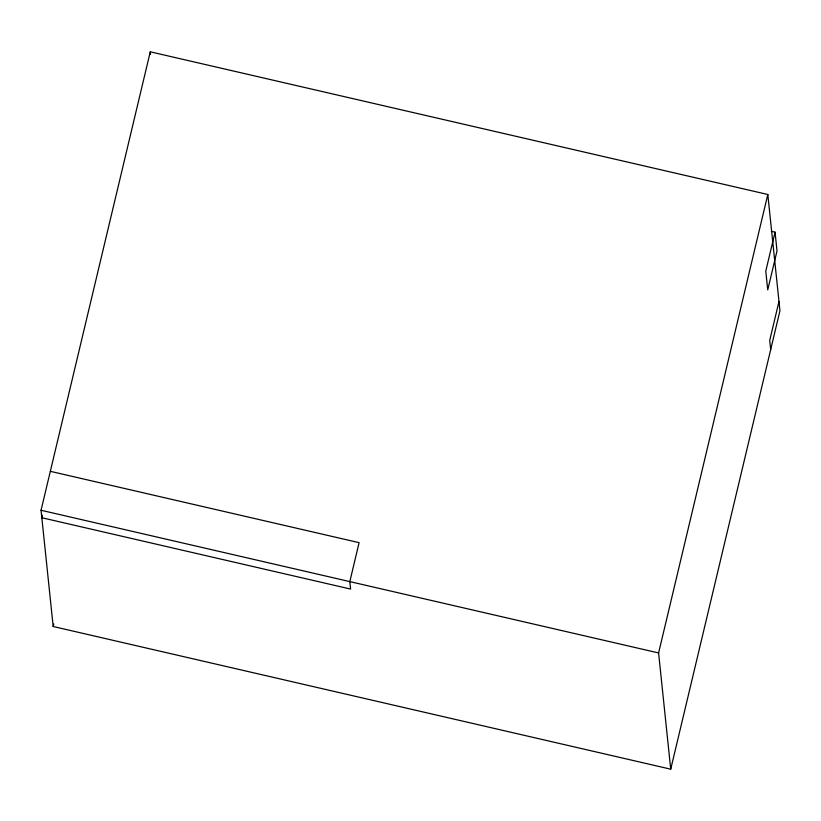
<?xml version="1.0" encoding="UTF-8"?>
<svg xmlns="http://www.w3.org/2000/svg" width="821" height="821" viewBox="0 0 821 821"><rect width="100%" height="100%" fill="white"/><g stroke="black" fill="none" stroke-linecap="round" stroke-linejoin="round"><path stroke-width="1.23" d="M41.05 510.262L150.274 51.815L767.809 194.495L779.95 310.738L670.726 769.185L53.191 626.505L41.05 510.262L658.596 652.952L670.726 769.185M42.405 515.301L41.83 517.733L350.598 589.078L349.818 581.607L359.095 542.66L50.327 471.326M53.191 626.505L53.786 624.011M658.596 652.952L767.809 194.495M775.055 232.158L765.777 271.104L767.738 289.895L777.015 250.949L775.055 232.158L771.309 231.296M778.985 301.471L769.708 340.407L770.673 349.674M150.274 51.815L150.53 54.34"/></g></svg>
